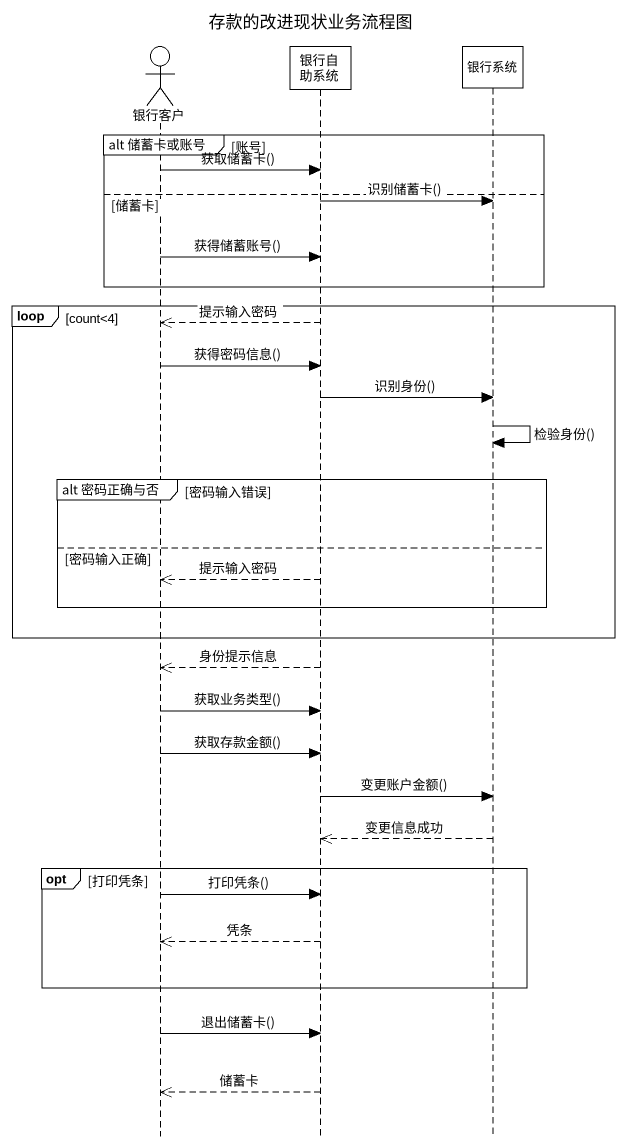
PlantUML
@startuml
title 存款的改进现状业务流程图
hide footbox
actor 银行客户
participant 银行自助系统
participant 银行系统

group alt 储蓄卡或账号 [账号]
  银行客户 -> 银行自助系统 : 获取储蓄卡()
else 储蓄卡
  银行自助系统 -> 银行系统 : 识别储蓄卡()
  银行客户 -> 银行自助系统 : 获得储蓄账号()
end
loop count<4
  银行自助系统 -->> 银行客户 : 提示输入密码
  银行客户 -> 银行自助系统 : 获得密码信息()
  银行自助系统 -> 银行系统 : 识别身份()
  银行系统 -> 银行系统 : 检验身份()
  group alt 密码正确与否 [密码输入错误]
  else 密码输入正确
    银行自助系统 -->> 银行客户 : 提示输入密码
  end
end
银行自助系统 -->> 银行客户 : 身份提示信息
银行客户 -> 银行自助系统 : 获取业务类型()
银行客户 -> 银行自助系统 : 获取存款金额()
银行自助系统 -> 银行系统 : 变更账户金额()
银行系统 -->> 银行自助系统 : 变更信息成功
opt 打印凭条
  银行客户 -> 银行自助系统 : 打印凭条()
  银行自助系统 -->> 银行客户 : 凭条
end
银行客户 -> 银行自助系统 : 退出储蓄卡()
银行自助系统 -->> 银行客户 : 储蓄卡
@enduml
